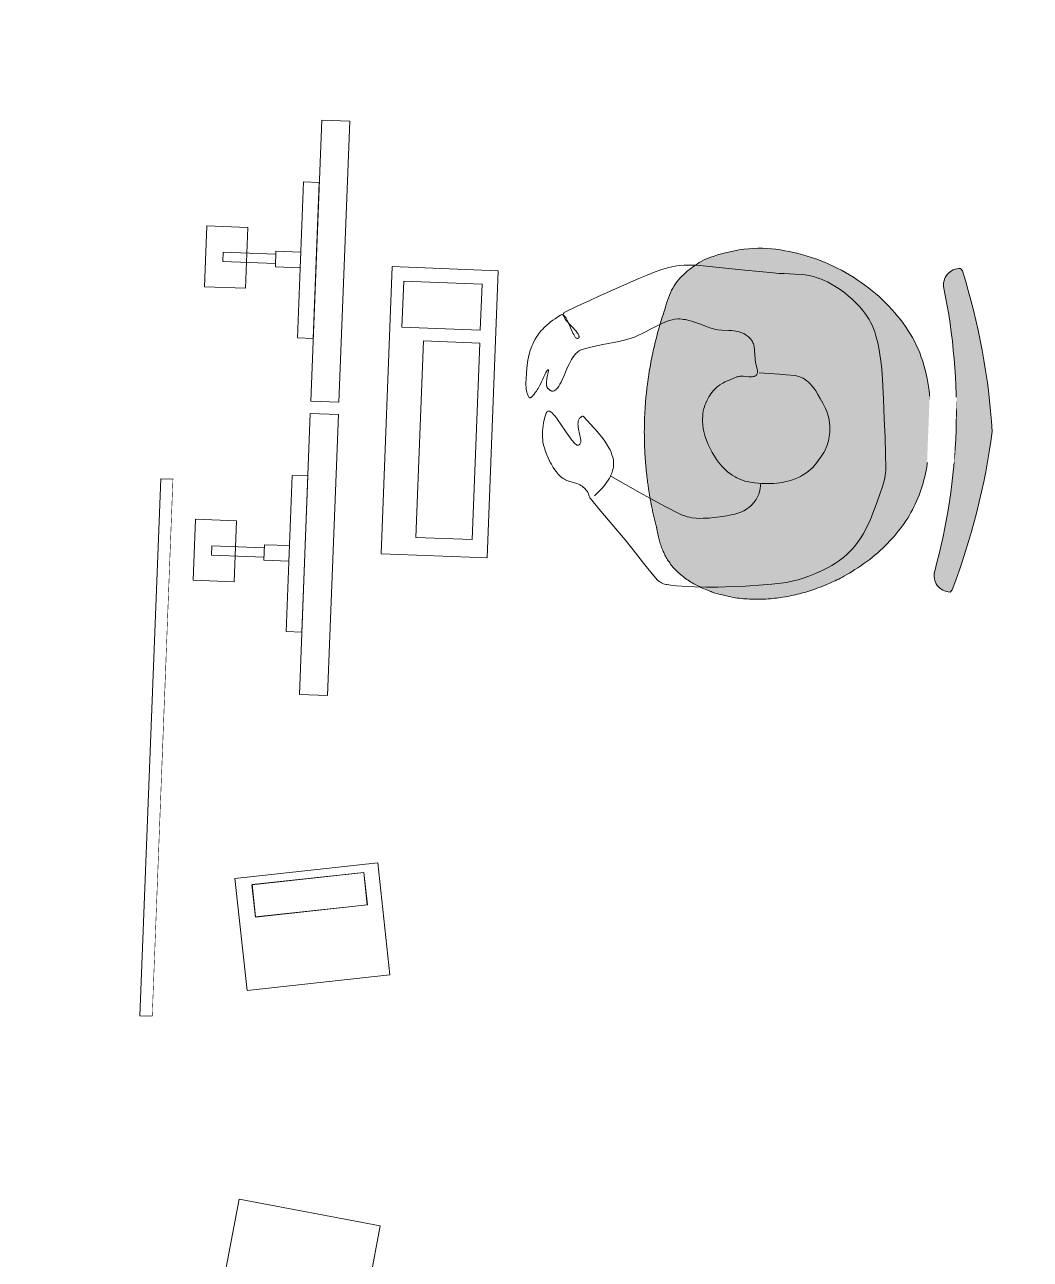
# Model space of a CAD drawing. Header units: millimetres. Extents: x 32078 to 83548, y -4690 to 56252.
# Drawn here: x 56723 to 58333, y 12080 to 14056 of the extents above; entities that cross this region are included whole.
import ezdxf

# ---------------------------------------------------------------- set-up
doc = ezdxf.new("R2010")
doc.units = ezdxf.units.MM
doc.header["$MEASUREMENT"] = 0
for name, color, linetype, lineweight in [('FURN-FILE', 211, 'Continuous', 0), ('FURN-STOR', 213, 'Continuous', 0), ('FURN-WKST', 42, 'Continuous', 13), ('FURN-WKST-SCRN', 92, 'Continuous', 13)]:
    doc.layers.add(name, color=color, linetype=linetype, lineweight=lineweight)

# ---------------------------------------------------------------- blocks, each defined once
blk = doc.blocks.new('*U342')
at = {"color": 0, "linetype": 'ByBlock', "lineweight": -2}
blk.add_wipeout([(-903.2, -65.2), (-887.7, 334.5), (910.9, 265), (895.5, -134.7)], dxfattribs=at)
at = {"color": 0, "linetype": 'ByBlock', "lineweight": -2, "flags": 128}
for points in [[(30.8, 279), (31.6, 299), (890.9, 265.8), (890.2, 245.8), (30.8, 279)], [(-883.2, -65.9), (-882.4, -46), (-23.1, -79.2), (-23.8, -99.2), (-883.2, -65.9)]]:
    blk.add_lwpolyline(points, close=True, dxfattribs=at)
blk = doc.blocks.new('Spine 1800x400_12')
at = {"color": 0, "linetype": 'ByBlock', "lineweight": -2, "extrusion": (0, 0, -1), "rotation": 2.212849044904995}
blk.add_blockref('*U342', (-900, 100), dxfattribs=at)
blk = doc.blocks.new('*U344')
at = {"color": 0, "linetype": 'ByBlock', "lineweight": -2}
blk.add_wipeout([(-903.2, -65.2), (-887.7, 334.5), (910.9, 265), (895.5, -134.7)], dxfattribs=at)
at = {"color": 0, "linetype": 'ByBlock', "lineweight": -2, "flags": 128}
for points in [[(30.8, 279), (31.6, 299), (890.9, 265.8), (890.2, 245.8), (30.8, 279)], [(-883.2, -65.9), (-882.4, -46), (-23.1, -79.2), (-23.8, -99.2), (-883.2, -65.9)]]:
    blk.add_lwpolyline(points, close=True, dxfattribs=at)
blk = doc.blocks.new('Spine 1800x400_13')
at = {"color": 0, "linetype": 'ByBlock', "lineweight": -2, "extrusion": (0, 0, -1), "rotation": 2.212849044904995}
blk.add_blockref('*U344', (-900, 100), dxfattribs=at)
blk = doc.blocks.new('ws 2400_7')
at = {"color": 0, "linetype": 'ByBlock', "lineweight": -2}
blk.add_wipeout([(0, 750), (2400, 750), (2400, 0), (0, 0)], dxfattribs=at)
blk = doc.blocks.new('ws 1500_12')
at = {"color": 0, "linetype": 'ByBlock', "lineweight": -2}
blk.add_wipeout([(1500, 750), (0, 750), (0, 0), (1500, 0)], dxfattribs=at)
blk = doc.blocks.new('*U904')
at = {"color": 0, "linetype": 'ByBlock', "lineweight": -2, "flags": 128}
for points in [[(3.6, 105.9), (229.6, 63.2), (196.2, -113.7), (-29.8, -70.9), (3.6, 105.9)], [(-1.8, -63.1), (175.1, -96.6), (184.8, -45.4), (7.9, -11.9), (-1.8, -63.1)], [(-1.6, -63.6), (175.4, -96.7), (185, -45.5), (8, -12.4), (-1.6, -63.6)]]:
    blk.add_lwpolyline(points, close=True, dxfattribs=at)
blk = doc.blocks.new('*U905')
at = {"linetype": 'ByBlock', "lineweight": -2}
blk.add_hatch(color=7, dxfattribs=at).paths.add_polyline_path([(-240, 333.8, -0.058838), (17.8, 378.3, -0.058838), (270.6, 310.9), (274, 307.6, -0.485231), (240.2, 283.4, 0.059133), (15.2, 320.4, 0.059133), (-212.3, 303.7, -0.485231), (-243.7, 330.9)])
h = blk.add_hatch(color=7, dxfattribs=at)
edge = h.paths.add_edge_path()
edge.add_spline(control_points=[(-177.4, -145.2), (-207.7, -138.4), (-239.5, -120.2), (-285.5, -39.3), (-282.8, 112.4), (-154.2, 268.8), (-37, 282.3), (13.3, 278.2)], knot_values=[0, 0, 0, 0, 0.127805, 0.173291, 0.430539, 0.788352, 1, 1, 1, 1], degree=3, periodic=0)
edge.add_spline(control_points=[(13.3, 278.2), (63.7, 277.8), (179.2, 253.8), (293.3, 86.5), (282.4, -64.8), (229.3, -141.2), (196, -156.5), (165.2, -160.6)], knot_values=[0, 0, 0, 0, 0.211648, 0.569461, 0.826709, 0.872195, 1, 1, 1, 1], degree=3, periodic=0)
edge.add_line((165.2, -160.6), (165.2, -160.8))
edge.add_arc((20, 427.7), 606.2, 267.4274, 283.8643, ccw=False)
edge.add_arc((20, 427.7), 606.2, 250.9906, 267.4275, ccw=False)
edge.add_line((-177.4, -145.4), (-177.4, -145.2))
at = {"color": 0, "linetype": 'ByBlock', "lineweight": -2, "flags": 128}
blk.add_lwpolyline([(-240, 333.8, -0.058838), (17.8, 378.3), (17.8, 378.3, -0.058838), (270.6, 310.9), (274, 307.6, -0.485231), (240.2, 283.4), (240.2, 283.4, 0.059133), (15.2, 320.4, 0.059133), (-212.3, 303.7), (-212.3, 303.7, -0.485231), (-243.7, 330.9), (-240, 333.8)], format="xyb", close=True, dxfattribs=at)
at = {"color": 0, "linetype": 'ByBlock', "lineweight": -2}
blk.add_rational_spline([(-177.4, -145.2), (-207.7, -138.4), (-239.5, -120.2), (-285.5, -39.3), (-282.8, 112.4), (-154.2, 268.8), (-37, 282.3), (13.3, 278.2), (63.7, 277.8), (179.2, 253.8), (293.3, 86.5), (282.4, -64.8), (229.3, -141.2), (196, -156.5), (165.2, -160.6), (165.2, -160.6), (165.2, -160.7), (165.2, -160.8), (108.8, -174.7), (50.9, -180.5), (-7.2, -177.9), (-65.3, -175.2), (-122.4, -164.4), (-177.4, -145.4), (-177.4, -145.3), (-177.4, -145.3), (-177.4, -145.2)], [1, 1, 1, 1, 1, 1, 1, 1, 1, 1, 1, 1, 1, 1, 1, 1, 1, 1, 0.993153505411, 0.993153505411, 1, 0.993153505411, 0.993153505411, 1, 1, 1, 1], degree=3, knots=[0, 0, 0, 0, 0.021301, 0.028882, 0.071757, 0.131392, 0.166667, 0.166667, 0.166667, 0.201941, 0.261577, 0.304452, 0.312032, 0.333333, 0.333333, 0.333333, 0.5, 0.5, 0.5, 0.666667, 0.666667, 0.666667, 0.833333, 0.833333, 0.833333, 1, 1, 1, 1], dxfattribs=at)
blk.add_wipeout([(-37.7, 321.4), (67.7, 317.3), (66, 274.1), (-39.4, 278.1)], dxfattribs=at)
blk = doc.blocks.new('*U906')
at = {"color": 0, "linetype": 'ByBlock', "lineweight": -2, "flags": 128}
for points in [[(-67.6, 119.9), (-64.6, 116.9), (-61.8, 114), (-59.3, 111.2), (-54.8, 105.7), (-51.2, 100.7), (-48.5, 96.3), (-46.3, 92.4), (-44.7, 88.9), (-43.5, 85.9), (-42.6, 83.2), (-41.9, 80.9), (-41.1, 76.9), (-40.8, 73.9), (-40.7, 71.7), (-40.9, 68.4), (-41.4, 65.2), (-42.7, 60.3), (-44.4, 55.7), (-46.2, 51.4), (-48.3, 47.4), (-50.3, 43.6), (-54.8, 36.6), (-59.1, 30.6), (-63.2, 25.5), (-66.9, 21.1), (-73.8, 13.7), (-79.1, 8.5), (-83.2, 4.7), (-89.3, -0.6), (-95.3, -5.4), (-95.4, -5.5), (-95.6, -5.6), (-95.8, -5.6), (-95.9, -5.7), (-96.1, -5.7), (-96.2, -5.7), (-96.5, -5.7), (-96.8, -5.6), (-97.1, -5.5), (-97.4, -5.4), (-97.7, -5.2), (-97.9, -5.1), (-98.4, -4.8), (-98.8, -4.5), (-99.1, -4.2), (-99.7, -3.7), (-100.1, -3.3), (-100.4, -3), (-100.8, -2.5), (-101, -2.3), (-101.2, -2.1), (-101.9, -1.2), (-102.5, -0.2), (-103, 0.9), (-103.3, 1.9), (-103.5, 3), (-103.7, 4.1), (-103.7, 6.2), (-103.5, 8.4), (-103.2, 10.5), (-102.7, 12.5), (-101.6, 16.3), (-99.4, 23.1), (-98.6, 25.6), (-97.9, 27.7), (-97.4, 29.5), (-97.1, 31), (-96.8, 32.2), (-96.6, 34.3), (-96.5, 35.8), (-96.6, 36.8), (-97, 38.2), (-97.5, 39.4), (-98.5, 40.6), (-99.6, 41.1), (-100.9, 41.3), (-102.2, 41), (-103.6, 40.4), (-105, 39.5), (-106.5, 38.5), (-107.9, 37.2), (-109.5, 35.8), (-112.5, 32.6), (-115.5, 29.1), (-118.5, 25.6), (-124.1, 18.5), (-129.1, 12.1), (-133.5, 6.6), (-137.1, 2.2), (-140.2, -1.3), (-142.7, -4), (-144.9, -5.9), (-146.6, -7.3), (-148, -8.3), (-149.2, -8.9), (-150.2, -9.3), (-151, -9.4), (-152.2, -9.4), (-153.1, -9), (-153.7, -8.5), (-154.4, -7.5), (-155, -6.1), (-156, -3), (-156.8, 0), (-157.4, 2.9), (-157.9, 5.7), (-158.6, 11.2), (-159, 16.1), (-159.1, 20.5), (-159.1, 24.4), (-158.9, 27.7), (-158.2, 33.6), (-157.5, 37.8), (-156.8, 40.9), (-155.4, 45.3), (-153.8, 49.5), (-151.2, 55.3), (-148.7, 60.4), (-146.4, 64.8), (-144.2, 68.7), (-142.2, 72), (-140.4, 74.9), (-136.9, 79.8), (-134.1, 83.3), (-131.8, 85.9), (-128.2, 89.6), (-124.3, 93.1), (-122.2, 94.7), (-120.1, 95.9), (-118, 96.9), (-116.1, 97.7), (-114.2, 98.4), (-110.6, 99.4), (-97.8, 102.3), (-94.7, 103.2), (-92.5, 104), (-90.9, 104.8), (-88.5, 106), (-86.3, 107.6), (-85.3, 108.4), (-84.4, 109.2), (-83.6, 109.9), (-82.3, 111.1), (-81.4, 112.1), (-80.7, 112.9), (-79.7, 114), (-78.8, 115.3), (-78.4, 115.8), (-78.1, 116.4), (-77.9, 116.9), (-77.4, 117.9), (-76, 121.4), (-75.6, 122.3), (-75.3, 122.9), (-75, 123.4), (-74.6, 124), (-74, 124.6), (-59.1, 140.2), (-36.2, 163.2), (-13.5, 186.2), (0.4, 201.1), (20.9, 223.6), (31.5, 234.8), (37, 240.3), (42.6, 245.8), (43.7, 246.8), (44.8, 247.6), (45.9, 248.3), (47, 249), (48, 249.5), (49.9, 250.3), (51.7, 251), (53.3, 251.4), (54.7, 251.8), (57.2, 252.3), (59.1, 252.5), (61.9, 252.8), (64.7, 252.9), (74.2, 253.1), (90.7, 253), (103.1, 252.6), (121.7, 251.6), (140.3, 250), (165.3, 247.4), (184, 245.1), (198.1, 243.2), (219.1, 239.9), (240.1, 236.2), (248.6, 234.3), (255.9, 232.3), (262.1, 230.3), (267.6, 228.4), (277, 224.6), (283.9, 221.5), (294.3, 216.4), (304.7, 210.7), (312.6, 206), (319.3, 201.6), (324.9, 197.5), (329.6, 193.8), (333.6, 190.4), (337, 187.3), (342.7, 181.6), (346.7, 177), (349.6, 173.5), (353.7, 167.9), (357.5, 162), (362.2, 153.8), (365.9, 146.6), (368.8, 140.3), (371.1, 134.7), (374.8, 124.9), (377.3, 117.4), (380.6, 106), (383.7, 94.3), (387.5, 80.1), (390.3, 69.5), (392, 61.5), (392.9, 55.5), (393.4, 51), (393.6, 47.6), (393.7, 42.5), (393.4, 37.4), (391.6, 18.4), (388.4, -10.1), (385, -38.5), (381.1, -69.9), (377.2, -101.3), (376, -110), (374.8, -117.6), (372.4, -130.9), (370.2, -140.8), (368.4, -148.1), (365.2, -159.2), (361.5, -170.2), (359.1, -176.4), (356.5, -181.9), (353.8, -186.9), (351.1, -191.5), (348.3, -195.6), (342.7, -203.1), (337.3, -209.2), (332.3, -214.4), (327.6, -218.7), (319, -225.9), (312.1, -230.9), (306.7, -234.5), (298.4, -239.6), (289.8, -244.3), (283.2, -247.6), (277.4, -250.1), (272.3, -252.1), (267.8, -253.6), (263.9, -254.8), (260.4, -255.7), (254.4, -257), (249.8, -257.7), (246.4, -258.2), (241.1, -258.6), (235.9, -258.8), (224.5, -258.6), (207.5, -258.1), (198.9, -257.9), (190.4, -257.9), (143.9, -259), (97.3, -260.2), (82.8, -260.5), (71.9, -260.5), (63.7, -260.4), (57.6, -260.1), (53, -259.7), (46.1, -259), (39.2, -258), (35, -257.1), (27.2, -255.1), (20.5, -253), (14.8, -250.9), (9.9, -248.9), (1.3, -245), (-11.3, -238.7), (-23.8, -232.2), (-55.4, -215.5), (-86.8, -198.5), (-99.7, -191.5), (-118.8, -180.6), (-137.8, -169.7), (-138.8, -168.9), (-139.5, -168), (-140, -167.2), (-140.1, -166.3), (-140, -165.3), (-139.8, -164.3), (-139.3, -163.4), (-138.8, -162.4), (-138.1, -161.4), (-137.4, -160.4), (-135.7, -158.5), (-133.8, -156.5), (-131.9, -154.7), (-127.9, -151.2), (-120.8, -145), (-118.4, -142.7), (-116.4, -140.8), (-114.9, -139.1), (-113.8, -137.7), (-113, -136.6), (-112.4, -135.6), (-112, -134.8), (-111.8, -134.1), (-111.6, -132.9), (-111.6, -132.1), (-111.8, -131.5), (-112.3, -130.6), (-113, -129.9), (-113.9, -129.3), (-114.9, -129), (-115.8, -129), (-116.6, -129.2), (-117.5, -129.7), (-118.3, -130.3), (-119.1, -131), (-119.8, -131.9), (-120.6, -132.8), (-122, -135), (-123.4, -137.3), (-133.7, -157.4), (-135, -159.5), (-136.1, -161.2), (-137.1, -162.4), (-138, -163.4), (-138.8, -164.1), (-139.4, -164.6), (-140.6, -165.2), (-141.5, -165.3), (-142.2, -165.3), (-143.2, -165.1), (-144.2, -164.5), (-148.6, -161.1), (-152.5, -157.8), (-155.9, -154.8), (-158.9, -152), (-161.5, -149.4), (-166.1, -144.6), (-169.5, -140.7), (-172.1, -137.6), (-175.8, -132.7), (-179.6, -127.4), (-182.3, -123), (-184.5, -118.9), (-186.3, -115), (-187.7, -111.4), (-188.8, -108), (-189.7, -104.8), (-191, -98.8), (-191.7, -93.6), (-192.1, -89), (-192.4, -81), (-192.3, -75), (-191.5, -57), (-191.3, -53.5), (-191, -50.4), (-190.7, -47.7), (-190.3, -45.4), (-189.9, -43.3), (-189.5, -41.5), (-188.6, -38.5), (-187.8, -36.2), (-187.2, -34.5), (-186.1, -32.1), (-184.8, -29.7), (-184.5, -29.4), (-184.3, -29.1), (-184, -28.9), (-183.7, -28.8), (-183.4, -28.7), (-183.2, -28.7), (-182.9, -28.7), (-182.6, -28.8), (-182.3, -28.9), (-182, -29.1), (-181.5, -29.4), (-181, -29.8), (-180.5, -30.3), (-180, -30.8), (-179.5, -31.3), (-178.7, -32.4), (-177.9, -33.4), (-176.7, -35.3), (-175.8, -36.6), (-175.1, -37.6), (-174.7, -38.3), (-174.4, -38.9), (-173.9, -39.6), (-173.5, -40.2), (-172.2, -42.2), (-171, -44.3), (-170, -46.4), (-169, -48.5), (-167.3, -52.6), (-164.6, -60), (-163.6, -62.6), (-162.8, -64.9), (-162.1, -66.7), (-161.5, -68.3), (-161, -69.5), (-160.1, -71.5), (-159.5, -72.8), (-159.1, -73.7), (-158.4, -74.8), (-157.7, -75.5), (-157.5, -75.7), (-157.3, -75.7), (-157.1, -75.6), (-157, -75.4), (-157, -75.1), (-156.9, -74.7), (-156.9, -74.3), (-156.9, -73.7), (-156.9, -73.2), (-157, -72), (-157.1, -70.6), (-157.2, -69.2), (-157.3, -67.9), (-157.5, -65.1), (-157.7, -62.5), (-158, -57.9), (-158, -56.2), (-157.9, -54.7), (-157.9, -53.5), (-157.7, -51.5), (-157.5, -50.1), (-157.2, -49.1), (-156.8, -47.8), (-156.5, -47.3), (-156.2, -46.8), (-155.9, -46.3), (-155.6, -45.9), (-155.2, -45.6), (-154.9, -45.2), (-154.5, -44.9), (-153.7, -44.3), (-153, -43.8), (-152.4, -43.4), (-151.8, -43), (-151.3, -42.8), (-150.9, -42.6), (-150.6, -42.4), (-150.3, -42.3), (-149.7, -42.2), (-149.4, -42.1), (-149.1, -42), (-148.8, -42), (-148.4, -42.1), (-146.8, -42.5), (-145.4, -43.2), (-144, -44.2), (-142.8, -45.4), (-141.7, -46.7), (-139.6, -49.7), (-137.8, -53.1), (-136.2, -56.7), (-134.7, -60.3), (-132.1, -67.6), (-127.3, -81.4), (-125.4, -86.5), (-123.6, -90.8), (-121.8, -94.5), (-120.2, -97.6), (-118.8, -100.1), (-115.9, -104.1), (-113.6, -106.8), (-111.8, -108.5), (-108.7, -110.7), (-107.1, -111.6), (-105.4, -112.4), (-96.2, -115.6), (-87.9, -118.3), (-73.1, -122.6), (-50.5, -128.9), (-39.5, -132.4), (-28.8, -136.2), (-23.9, -138.4), (-19.3, -140.6), (-10.9, -145.5), (3.9, -154.9), (14.9, -161.7), (19.1, -164.1), (26.5, -167.7), (32.1, -169.9), (36.3, -171.2), (39.6, -172), (44.4, -172.8), (49.4, -173), (52.6, -172.9), (55.6, -172.6), (61.2, -171.7), (66.2, -170.7), (70.5, -169.6), (78.2, -167.5), (89.7, -164.2), (95.4, -162.7), (101.1, -161.4), (104.8, -160.8), (108.2, -160.5), (114.7, -160.3), (126.3, -160.6), (130.6, -160.7), (134.4, -160.6), (137.6, -160.3), (140.5, -160), (142.9, -159.6), (147.2, -158.5), (150.4, -157.4), (152.7, -156.4), (156.2, -154.4), (157.9, -153.3), (159.6, -152), (160.7, -151), (161.7, -150.1), (163.5, -148.1), (164.9, -146.1), (166, -144.2), (166.9, -142.4), (167.6, -140.6), (168.2, -138.9), (172.8, -111.8), (173.1, -110.8), (173.8, -108.9), (175.1, -105.5), (175.6, -104.2), (175.9, -103.1), (176.2, -102.1), (176.4, -101.2), (176.7, -99.8), (176.9, -98.7), (176.9, -97.8), (176.9, -97.2), (176.8, -96.3), (176.7, -95.4), (176.4, -94.5), (176, -93.8), (175.6, -93.1), (175.1, -92.5), (174.6, -92), (174, -91.6), (173.4, -91.2), (172, -90.6), (170.6, -90.2), (169.2, -89.9), (167.8, -89.7), (166.4, -89.6), (163.7, -89.5), (158.6, -89.5), (154.8, -89.4), (152, -89.2), (150, -89), (148.6, -88.7), (147.6, -88.5), (146.1, -88), (144.7, -87.4), (135.4, -82.7), (131.9, -81), (128.9, -79.3), (126.3, -77.8), (124, -76.4), (122, -75.1), (118.7, -72.6), (116.2, -70.6), (114.4, -68.9), (111.7, -66.1), (110.4, -64.6), (109.2, -63), (107, -60.1), (105.2, -57.4), (103.6, -54.8), (102.3, -52.4), (101.1, -50.1), (99.2, -45.8), (97.9, -42), (96.9, -38.7), (96.2, -35.8), (95.7, -33.3), (95.1, -28.9), (94.9, -25.6), (94.8, -20.6), (95.1, -15.7), (95.4, -12.5), (96.4, -6.4), (97.5, -1.1), (98.8, 3.6), (100.1, 7.6), (101.4, 11.2), (104, 17.4), (106.2, 22), (108.1, 25.5), (111.1, 30.7), (114.5, 35.9), (116.6, 38.9), (120.6, 44.3), (124.1, 48.8), (127.3, 52.4), (130.2, 55.4), (132.8, 57.9), (135.1, 60), (139.4, 63.4), (142.8, 65.8), (145.5, 67.6), (149.8, 70), (154.3, 72.3), (157, 73.6), (159.5, 74.6), (161.9, 75.4), (166.3, 76.7), (170.3, 77.6), (173.7, 78.2), (176.7, 78.6), (181.9, 79.1), (185.9, 79.3), (191.8, 79.3), (197.6, 79.2), (204.9, 78.8), (211.2, 78.3), (216.8, 77.7), (221.6, 77), (225.8, 76.2), (229.5, 75.4), (236, 73.6), (240.8, 72), (244.5, 70.6), (249.9, 68.1), (255.3, 65.2), (258.7, 63.2), (261.6, 61.2), (264.3, 59.3), (266.7, 57.4), (270.8, 53.6), (274.2, 50.2), (277, 47.1), (279.3, 44.2), (283, 39.1), (285.6, 35.1), (289.2, 28.8), (292.5, 22.4), (294.3, 18.3), (295.8, 14.4), (296.9, 10.6), (297.8, 7), (298.5, 3.6), (299.4, -3), (299.8, -8.8), (299.7, -13.9), (299.4, -18.3), (298.9, -22.2), (298.3, -25.6), (296.9, -31.4), (295.5, -35.7), (294.3, -38.9), (292.2, -43.6), (289.8, -48.1), (284.8, -56.4), (280.2, -63.8), (275.9, -70), (272, -75.3), (268.3, -79.6), (265, -83.1), (262, -86), (259.3, -88.2), (256.8, -90), (254.6, -91.5), (250.6, -93.6), (247.4, -94.9), (245, -95.6), (241.2, -96.4), (237.3, -96.8), (222.9, -97.1), (212.1, -97.1), (195.8, -96.9), (179.6, -96.6)], [(-44.3, 86.5), (-19.9, 97.9), (4.6, 109.4), (20.8, 116.8), (45.3, 127.7), (69.9, 138.1), (74.3, 139.7), (78.5, 140.9), (82.5, 141.7), (86.4, 142.3), (90, 142.7), (96.9, 142.9), (102.9, 142.7), (108.3, 142.3), (117.7, 141.1), (124.8, 139.8), (135.2, 137.6), (145.5, 135.1), (150.5, 133.9), (154.8, 132.7), (158.5, 131.5), (161.7, 130.3), (164.5, 129.2), (166.8, 128.1), (168.9, 127.1), (172.3, 125), (174.9, 123.3), (176.8, 121.8), (179.6, 119.4), (182.3, 116.8), (183.8, 115.1), (185.1, 113.5), (186.3, 112), (187.3, 110.6), (189.1, 107.9), (190.4, 105.6), (191.5, 103.4), (192.3, 101.6), (192.9, 99.9), (193.9, 96.9), (194.4, 94.7), (194.8, 93), (195.2, 90.4), (195.4, 87.7), (195.7, 83.5), (196, 79.2)]]:
    blk.add_lwpolyline(points, dxfattribs=at)
blk = doc.blocks.new('*U907')
at = {"color": 0, "linetype": 'ByBlock', "lineweight": -2, "extrusion": (0, 0, -1), "flags": 128}
for points in [[(93.8, -226.5), (76.1, 233.1), (-93.8, 226.5), (-76.1, -233.1), (93.8, -226.5)], [(-65, 131.6), (-67.8, 204.9), (57.6, 209.7), (60.4, 136.4), (-65, 131.6)], [(37.9, -200.2), (25.8, 114.3), (-64.2, 110.8), (-52, -203.7), (37.9, -200.2)]]:
    blk.add_lwpolyline(points, close=True, dxfattribs=at)
blk = doc.blocks.new('*U908')
at = {"color": 0, "linetype": 'ByBlock', "lineweight": -2}
for p, q in [((-77.4, 249), (-77.9, 234)), ((7, 245.7), (-77.4, 249)), ((6.5, 230.7), (-77.9, 234)), ((-95.5, -220.7), (-96.1, -235.7)), ((-11.7, -238.9), (-96.1, -235.7)), ((-11.1, -224), (-95.5, -220.7))]:
    blk.add_line(p, q, dxfattribs=at)
at = {"color": 0, "linetype": 'ByBlock', "lineweight": -2, "extrusion": (0, 0, -1), "flags": 128}
for points in [[(-80.4, 460.5), (-63, 10.9), (-108, 9.1), (-125.4, 458.8), (-80.4, 460.5)], [(-76.5, 360.6), (-66.9, 110.8), (-41.9, 111.8), (-51.5, 361.6), (-76.5, 360.6)], [(103.4, 291.2), (37.7, 288.7), (41.5, 191.3), (107.2, 193.8), (103.4, 291.2)], [(-47.2, 249.2), (-46.2, 224.2), (-6.3, 225.7), (-7.2, 250.7), (-47.2, 249.2)], [(-62.2, -9.1), (-44.9, -458.8), (-89.8, -460.5), (-107.2, -10.9), (-62.2, -9.1)], [(-58.4, -109), (-48.7, -358.9), (-23.7, -357.9), (-33.4, -108.1), (-58.4, -109)], [(121.6, -178.4), (55.9, -181), (59.6, -278.3), (125.4, -275.8), (121.6, -178.4)], [(-29, -220.5), (-28.1, -245.5), (11.9, -243.9), (10.9, -219), (-29, -220.5)]]:
    blk.add_lwpolyline(points, close=True, dxfattribs=at)
blk = doc.blocks.new('wrk_62')
at = {"layer": 'FURN-FILE', "color": 0, "linetype": 'Continuous', "lineweight": 0, "extrusion": (0, 0, -1)}
for name, p, rotation in [('*U905', (-596.2, 928), 2.212929250014387), ('*U904', (-1426.9, 150.2), 92.21292925001441)]:
    blk.add_blockref(name, p, dxfattribs=dict(at, rotation=rotation))
at = {"layer": 'FURN-FILE', "color": 0, "linetype": 'Continuous', "lineweight": 0, "rotation": 92.21320400544748}
for name, p in [('*U907', (596.5, 421.9)), ('*U908', (599.8, 152.6))]:
    blk.add_blockref(name, p, dxfattribs=at)
at = {"color": 0, "linetype": 'Continuous', "lineweight": 0}
blk.add_wipeout([(1700, 1350), (1250, 1350), (1250, 750), (1700, 750)], dxfattribs=at).dxf.layer = 'FURN-FILE'
at = {"layer": 'FURN-FILE', "color": 0, "linetype": 'Continuous', "lineweight": 0, "extrusion": (0, 0, -1), "rotation": 92.21292925001441}
blk.add_blockref('*U906', (-603.5, 747.1), dxfattribs=at)
at = {"color": 0}
blk.add_wipeout([(1250, 1350), (1700, 1350), (1700, 750), (1250, 750)], dxfattribs=at).dxf.layer = 'FURN-STOR'
blk = doc.blocks.new('*U910')
at = {"color": 0, "linetype": 'ByBlock', "lineweight": -2, "extrusion": (0, 0, -1), "flags": 128}
for points in [[(-3.6, 105.9), (-229.6, 63.2), (-196.2, -113.7), (29.8, -70.9), (-3.6, 105.9)], [(1.8, -63.1), (-175.1, -96.6), (-184.8, -45.4), (-7.9, -11.9), (1.8, -63.1)], [(1.6, -63.6), (-175.4, -96.7), (-185, -45.5), (-8, -12.4), (1.6, -63.6)]]:
    blk.add_lwpolyline(points, close=True, dxfattribs=at)
blk = doc.blocks.new('*U911')
at = {"linetype": 'ByBlock', "lineweight": -2, "extrusion": (0, 0, -1)}
blk.add_hatch(color=7, dxfattribs=at).paths.add_polyline_path([(240, 333.8, 0.058838), (-17.8, 378.3, 0.058838), (-270.6, 310.9), (-274, 307.6, 0.485231), (-240.2, 283.4, -0.059133), (-15.2, 320.4, -0.059133), (212.3, 303.7, 0.485231), (243.7, 330.9)])
h = blk.add_hatch(color=7, dxfattribs=at)
edge = h.paths.add_edge_path()
edge.add_spline(control_points=[(177.4, -145.2), (207.7, -138.4), (239.5, -120.2), (285.5, -39.3), (282.8, 112.4), (154.2, 268.8), (37, 282.3), (-13.3, 278.2)], knot_values=[0, 0, 0, 0, 0.127805, 0.173291, 0.430539, 0.788352, 1, 1, 1, 1], degree=3, periodic=0)
edge.add_spline(control_points=[(-13.3, 278.2), (-63.7, 277.8), (-179.2, 253.8), (-293.3, 86.5), (-282.4, -64.8), (-229.3, -141.2), (-196, -156.5), (-165.2, -160.6)], knot_values=[0, 0, 0, 0, 0.211648, 0.569461, 0.826709, 0.872195, 1, 1, 1, 1], degree=3, periodic=0)
edge.add_line((-165.2, -160.6), (-165.2, -160.8))
edge.add_arc((-20, 427.7), 606.2, 256.1357, 272.5726)
edge.add_arc((-20, 427.7), 606.2, 272.5725, 289.0094)
edge.add_line((177.4, -145.4), (177.4, -145.2))
at = {"color": 0, "linetype": 'ByBlock', "lineweight": -2, "extrusion": (0, 0, -1), "flags": 128}
blk.add_lwpolyline([(240, 333.8, 0.058838), (-17.8, 378.3), (-17.8, 378.3, 0.058838), (-270.6, 310.9), (-274, 307.6, 0.485231), (-240.2, 283.4), (-240.2, 283.4, -0.059133), (-15.2, 320.4, -0.059133), (212.3, 303.7), (212.3, 303.7, 0.485231), (243.7, 330.9), (240, 333.8)], format="xyb", close=True, dxfattribs=at)
at = {"color": 0, "linetype": 'ByBlock', "lineweight": -2}
blk.add_rational_spline([(-177.4, -145.2), (-207.7, -138.4), (-239.5, -120.2), (-285.5, -39.3), (-282.8, 112.4), (-154.2, 268.8), (-37, 282.3), (13.3, 278.2), (63.7, 277.8), (179.2, 253.8), (293.3, 86.5), (282.4, -64.8), (229.3, -141.2), (196, -156.5), (165.2, -160.6), (165.2, -160.6), (165.2, -160.7), (165.2, -160.8), (108.8, -174.7), (50.9, -180.5), (-7.2, -177.9), (-65.3, -175.2), (-122.4, -164.4), (-177.4, -145.4), (-177.4, -145.3), (-177.4, -145.3), (-177.4, -145.2)], [1, 1, 1, 1, 1, 1, 1, 1, 1, 1, 1, 1, 1, 1, 1, 1, 1, 1, 0.993153505411, 0.993153505411, 1, 0.993153505411, 0.993153505411, 1, 1, 1, 1], degree=3, knots=[0, 0, 0, 0, 0.021301, 0.028882, 0.071757, 0.131392, 0.166667, 0.166667, 0.166667, 0.201941, 0.261577, 0.304452, 0.312032, 0.333333, 0.333333, 0.333333, 0.5, 0.5, 0.5, 0.666667, 0.666667, 0.666667, 0.833333, 0.833333, 0.833333, 1, 1, 1, 1], dxfattribs=at)
blk.add_wipeout([(-37.7, 321.4), (67.7, 317.3), (66, 274.1), (-39.4, 278.1)], dxfattribs=at)
blk = doc.blocks.new('*U912')
at = {"color": 0, "linetype": 'ByBlock', "lineweight": -2, "extrusion": (0, 0, -1), "flags": 128}
for points in [[(67.6, 119.9), (61.8, 113.1), (57.1, 107.1), (53.3, 101.8), (50.4, 97.1), (48.1, 93), (46.3, 89.5), (45, 86.4), (43.9, 83.6), (43.1, 81.3), (42.1, 77.2), (41.5, 74.1), (41.3, 71.9), (41.2, 68.5), (41.4, 65.2), (42.2, 60.5), (43.5, 56.1), (45.1, 52), (46.9, 48.2), (48.8, 44.6), (50.9, 41.3), (55.2, 35.2), (59.4, 29.9), (63.4, 25.3), (71, 17.4), (83, 5.8), (95.3, -5.4), (95.4, -5.5), (95.6, -5.6), (95.8, -5.7), (96, -5.8), (96.1, -5.8), (96.3, -5.8), (96.4, -5.8), (96.8, -5.8), (97.1, -5.7), (97.4, -5.6), (97.6, -5.5), (97.9, -5.3), (98.1, -5.2), (98.6, -4.8), (99, -4.5), (99.3, -4.2), (99.8, -3.7), (100.2, -3.3), (100.5, -3), (100.7, -2.7), (100.9, -2.4), (101.2, -2.1), (101.8, -1.2), (102.3, -0.2), (102.7, 0.9), (103, 1.9), (103.1, 3), (103.2, 5.2), (103.1, 7.4), (102.8, 9.5), (102.4, 11.5), (101.4, 15.5), (99.3, 22.5), (98.5, 25.1), (97.9, 27.3), (97.4, 29.1), (97, 30.7), (96.8, 32), (96.5, 34.2), (96.5, 35.7), (96.6, 36.7), (97, 38.2), (97.5, 39.4), (98.5, 40.5), (99.6, 41.1), (100.8, 41.2), (102.1, 40.9), (103.5, 40.2), (104.9, 39.3), (106.3, 38.2), (107.8, 36.9), (109.3, 35.5), (110.9, 33.9), (113.9, 30.5), (116.9, 26.9), (119.8, 23.3), (130.9, 9.1), (135, 4.1), (138.4, 0), (141.3, -3.1), (143.7, -5.5), (145.6, -7.2), (147.3, -8.3), (148.6, -9.1), (149.7, -9.6), (150.6, -9.8), (152, -9.8), (152.9, -9.4), (153.6, -8.9), (154.4, -7.7), (155, -6.1), (155.9, -2.9), (156.7, 0.2), (157.3, 3.3), (158.1, 9.1), (158.6, 14.3), (158.8, 18.9), (158.8, 22.9), (158.6, 26.5), (158.1, 32.6), (157.4, 37.1), (156.7, 40.3), (155.4, 45.1), (153.8, 49.5), (151.3, 55.3), (149, 60.4), (146.7, 64.8), (144.5, 68.6), (142.5, 72), (140.6, 74.8), (137.1, 79.7), (134.2, 83.3), (131.9, 85.9), (128.3, 89.6), (124.3, 93.1), (122.1, 94.7), (120, 96), (118, 97), (116, 97.8), (114.1, 98.5), (110.5, 99.5), (97.8, 102.3), (94.7, 103.2), (92.5, 104), (90.9, 104.8), (88.5, 106), (86.3, 107.6), (85.3, 108.4), (84.4, 109.2), (83.6, 109.9), (82.3, 111.1), (81.4, 112.1), (80.7, 112.9), (79.7, 114), (78.8, 115.3), (78.4, 115.8), (78.1, 116.4), (77.6, 117.4), (76.1, 121.2), (75.7, 122.1), (75.3, 122.8), (75.1, 123.3), (74.6, 124), (74.3, 124.3), (74, 124.6), (59.1, 140.2), (36.2, 163.2), (13.5, 186.2), (-0.4, 201.1), (-21, 223.6), (-31.6, 234.8), (-42.6, 245.8), (-43.7, 246.8), (-44.8, 247.6), (-45.9, 248.3), (-46.9, 248.9), (-47.9, 249.5), (-49.9, 250.3), (-51.7, 251), (-53.2, 251.4), (-54.7, 251.8), (-57.2, 252.3), (-59.1, 252.5), (-61.9, 252.8), (-64.7, 252.9), (-74.2, 253.1), (-90.8, 253), (-103.2, 252.7), (-121.7, 251.6), (-140.3, 250), (-165.3, 247.4), (-184, 245.1), (-212.1, 241.1), (-226.1, 238.7), (-240.1, 236.2), (-248.6, 234.3), (-255.9, 232.3), (-262.1, 230.3), (-267.6, 228.4), (-277, 224.6), (-284, 221.5), (-294.3, 216.4), (-304.7, 210.7), (-312.6, 206), (-319.3, 201.6), (-324.9, 197.6), (-329.6, 193.9), (-333.6, 190.4), (-337, 187.3), (-342.6, 181.6), (-346.6, 177.1), (-349.5, 173.5), (-353.7, 167.9), (-357.5, 162), (-362.2, 153.8), (-365.9, 146.6), (-368.8, 140.3), (-371.1, 134.7), (-374.8, 124.9), (-377.3, 117.4), (-380.6, 106), (-383.7, 94.3), (-387.5, 80.1), (-390.3, 69.5), (-392, 61.5), (-392.9, 55.5), (-393.4, 51), (-393.6, 47.6), (-393.7, 42.5), (-393.4, 37.4), (-391.6, 18.4), (-388.4, -10.1), (-385, -38.5), (-381.1, -69.9), (-377.2, -101.3), (-376, -110), (-374.8, -117.7), (-372.3, -130.9), (-370.1, -140.8), (-368.3, -148.2), (-365.1, -159.2), (-361.5, -170.2), (-359.1, -176.3), (-356.6, -181.8), (-353.9, -186.8), (-351.2, -191.4), (-348.5, -195.5), (-342.9, -202.9), (-337.5, -209.1), (-332.4, -214.3), (-327.8, -218.6), (-319.1, -225.7), (-312.2, -230.8), (-306.8, -234.4), (-298.5, -239.5), (-289.8, -244.3), (-283.1, -247.6), (-277.3, -250.2), (-272.2, -252.1), (-267.8, -253.7), (-263.9, -254.8), (-260.4, -255.7), (-254.4, -257), (-249.8, -257.8), (-246.4, -258.2), (-241.2, -258.6), (-235.9, -258.8), (-224.5, -258.6), (-207.4, -258.1), (-198.9, -257.9), (-190.4, -257.9), (-143.9, -259), (-97.3, -260.2), (-82.7, -260.5), (-71.8, -260.5), (-63.6, -260.4), (-57.4, -260.1), (-52.8, -259.7), (-46, -259), (-39.2, -258), (-35, -257.1), (-27.3, -255.2), (-20.7, -253), (-15, -250.9), (-10, -248.9), (-1.4, -245), (11.3, -238.7), (23.8, -232.2), (55.4, -215.5), (86.8, -198.5), (99.7, -191.5), (118.8, -180.6), (137.8, -169.7), (138.8, -168.9), (139.6, -168), (140, -167.2), (140.2, -166.2), (140.2, -165.3), (140, -164.3), (139.6, -163.3), (139.1, -162.4), (138.5, -161.4), (137.8, -160.4), (136.3, -158.4), (134.5, -156.5), (132.7, -154.6), (128.9, -151.1), (122, -144.9), (119.6, -142.6), (117.7, -140.7), (116.1, -139), (114.9, -137.6), (114.1, -136.5), (113.4, -135.5), (112.9, -134.7), (112.4, -133.3), (112.2, -132.3), (112.2, -131.7), (112.4, -130.7), (113, -129.9), (113.7, -129.3), (114.4, -129), (115.2, -129), (115.9, -129.3), (116.6, -129.7), (117.3, -130.3), (118.1, -131.1), (118.8, -132), (119.5, -132.9), (120.9, -135), (122.3, -137.3), (123.6, -139.7), (126.1, -144.4), (130.6, -152.9), (132.4, -155.9), (133.9, -158.3), (135.2, -160.2), (136.4, -161.7), (137.4, -162.8), (138.3, -163.6), (139, -164.2), (139.7, -164.7), (140.8, -165.2), (141.7, -165.3), (142.3, -165.3), (143.2, -165), (144.2, -164.5), (148.6, -161.2), (152.6, -158), (156.2, -155.1), (159.4, -152.3), (162.1, -149.7), (164.5, -147.4), (168.7, -143), (171.6, -139.4), (173.7, -136.6), (176.8, -132.2), (178.2, -129.8), (179.6, -127.4), (181.8, -122.9), (183.7, -118.7), (185.2, -114.8), (186.4, -111.1), (188.3, -104.3), (189.6, -98.3), (190.4, -93.1), (190.9, -88.6), (191.4, -80.6), (191.7, -68.8), (191.5, -57), (191.4, -53.5), (191.2, -50.4), (191, -47.7), (190.6, -45.4), (190.2, -43.3), (189.8, -41.5), (189.4, -39.9), (188.6, -37.3), (187.8, -35.3), (187.2, -33.9), (186.1, -31.8), (184.8, -29.7), (184.5, -29.4), (184.2, -29.1), (183.9, -28.9), (183.6, -28.8), (183.3, -28.7), (183, -28.7), (182.7, -28.8), (182.5, -28.8), (182.2, -29), (181.6, -29.3), (181.1, -29.7), (180.6, -30.1), (180.1, -30.6), (179.6, -31.1), (178.8, -32.2), (178, -33.2), (176.8, -35.1), (175.8, -36.5), (175.2, -37.6), (174.7, -38.3), (174.4, -38.8), (173.9, -39.5), (173.5, -40.2), (172.2, -42.2), (171, -44.4), (169.9, -46.5), (169, -48.7), (167.3, -52.9), (165.9, -56.7), (164.8, -60), (163.8, -62.8), (163, -65.1), (162.3, -67), (161.7, -68.6), (161.2, -69.9), (160.7, -71), (160, -72.6), (159.4, -73.6), (159, -74.3), (158.4, -75), (157.7, -75.5), (157.5, -75.6), (157.3, -75.6), (157.1, -75.4), (157, -75.1), (157, -74.8), (156.9, -74.4), (156.9, -73.9), (156.9, -73.4), (157, -72.2), (157.2, -70.8), (157.3, -69.5), (157.5, -68.1), (157.7, -66.7), (158, -64), (158.3, -61.6), (158.4, -59.4), (158.5, -57.5), (158.5, -55.9), (158.5, -54.5), (158.4, -53.3), (158.1, -51.3), (157.8, -50), (157.5, -49.1), (157.3, -48.4), (156.8, -47.5), (156.2, -46.8), (155.9, -46.3), (155.5, -45.9), (155.1, -45.6), (154.7, -45.2), (153.9, -44.6), (153.2, -44.1), (152.5, -43.6), (152, -43.3), (151.5, -43), (151, -42.8), (150.7, -42.6), (150.4, -42.5), (149.8, -42.3), (149.4, -42.2), (149.2, -42.1), (148.8, -42.1), (148.4, -42.1), (146.8, -42.3), (145.3, -42.9), (143.9, -43.8), (142.7, -44.8), (141.5, -46.1), (140.4, -47.4), (138.5, -50.6), (136.7, -54), (135.2, -57.6), (133.8, -61.2), (131.3, -68.5), (126.6, -82.1), (124.7, -87.1), (123, -91.4), (121.3, -95), (119.8, -97.9), (118.3, -100.4), (115.6, -104.3), (113.3, -106.9), (111.5, -108.6), (108.6, -110.8), (105.4, -112.4), (96.3, -115.6), (88, -118.3), (73.1, -122.6), (50.6, -128.9), (39.5, -132.4), (28.8, -136.2), (23.9, -138.4), (19.3, -140.6), (10.8, -145.5), (-3.9, -154.9), (-15, -161.8), (-19.2, -164.1), (-22.9, -166.1), (-29.4, -169), (-34.3, -170.7), (-38, -171.7), (-43.6, -172.7), (-46.5, -172.9), (-49.4, -173), (-52.5, -172.8), (-55.5, -172.6), (-61.2, -171.7), (-66.1, -170.7), (-70.5, -169.6), (-78.2, -167.5), (-89.7, -164.1), (-95.4, -162.6), (-101.1, -161.4), (-104.8, -160.8), (-108.2, -160.5), (-114.7, -160.4), (-126.2, -160.7), (-130.5, -160.7), (-134.3, -160.7), (-137.5, -160.4), (-140.4, -160.1), (-142.8, -159.7), (-147.1, -158.6), (-150.3, -157.5), (-152.7, -156.4), (-156.1, -154.5), (-157.9, -153.3), (-159.6, -152), (-160.7, -151), (-161.8, -150), (-163.5, -148), (-165, -146.1), (-166.1, -144.1), (-167, -142.3), (-167.7, -140.5), (-168.2, -138.8), (-172.8, -111.8), (-173.1, -110.8), (-176, -103.1), (-176.3, -102.2), (-176.5, -101.3), (-176.7, -100.6), (-176.9, -99.3), (-177, -98.3), (-177, -97.6), (-176.9, -96.5), (-176.7, -95.4), (-176.3, -94.5), (-176, -93.7), (-175.5, -93), (-175, -92.4), (-174.4, -91.8), (-173.8, -91.4), (-173.2, -91), (-171.9, -90.4), (-170.5, -90), (-169, -89.7), (-167.6, -89.5), (-166.3, -89.4), (-163.5, -89.3), (-158.5, -89.3), (-154.7, -89.3), (-152, -89.2), (-150, -89), (-148.6, -88.7), (-147.6, -88.5), (-146.1, -88), (-144.7, -87.4), (-140, -85), (-131.8, -81), (-128.8, -79.5), (-126.2, -78), (-123.9, -76.6), (-122, -75.3), (-118.6, -72.8), (-116.1, -70.7), (-114.3, -69), (-111.7, -66.2), (-110.4, -64.6), (-109.2, -63), (-107, -60.1), (-105.2, -57.3), (-103.7, -54.7), (-102.4, -52.2), (-101.2, -49.9), (-99.4, -45.6), (-98.1, -41.9), (-97.1, -38.6), (-96.4, -35.7), (-95.9, -33.2), (-95.3, -28.8), (-95, -25.5), (-94.9, -20.6), (-95.1, -15.7), (-95.4, -12.5), (-96.3, -6.3), (-97.4, -1), (-98.7, 3.7), (-100, 7.8), (-101.3, 11.4), (-102.6, 14.5), (-105, 19.9), (-107.1, 23.9), (-110.6, 29.9), (-114.5, 35.9), (-118.7, 41.7), (-122.4, 46.6), (-125.7, 50.5), (-128.7, 53.8), (-131.4, 56.6), (-133.8, 58.9), (-138.3, 62.6), (-142, 65.3), (-144.8, 67.2), (-149.4, 69.9), (-154.3, 72.3), (-157.1, 73.6), (-159.6, 74.6), (-162, 75.4), (-166.5, 76.7), (-170.4, 77.6), (-173.8, 78.2), (-176.8, 78.6), (-182, 79.1), (-185.9, 79.2), (-191.8, 79.3), (-197.6, 79.2), (-204.9, 78.8), (-211.3, 78.3), (-216.9, 77.7), (-221.7, 77), (-226, 76.2), (-229.7, 75.3), (-236.2, 73.5), (-241, 71.9), (-244.6, 70.5), (-250, 68.1), (-255.3, 65.2), (-258.6, 63.3), (-261.5, 61.3), (-264.1, 59.4), (-266.4, 57.5), (-270.6, 53.9), (-274, 50.5), (-276.7, 47.4), (-279, 44.6), (-282.8, 39.4), (-285.4, 35.4), (-289.1, 29), (-292.5, 22.4), (-294.3, 18.2), (-295.8, 14.1), (-297, 10.3), (-297.9, 6.6), (-298.6, 3.1), (-299.1, -0.2), (-299.7, -6.4), (-299.7, -11.9), (-299.5, -16.7), (-299, -20.9), (-298.4, -24.5), (-297, -30.7), (-295.6, -35.2), (-294.4, -38.5), (-292.3, -43.4), (-289.8, -48.1), (-285, -56.2), (-280.4, -63.4), (-276.2, -69.6), (-272.2, -74.9), (-268.6, -79.2), (-265.2, -82.8), (-262.2, -85.7), (-259.4, -88), (-256.9, -89.8), (-254.7, -91.3), (-250.6, -93.5), (-247.5, -94.8), (-245, -95.6), (-241.3, -96.4), (-237.3, -96.8), (-222.9, -97.1), (-212.1, -97.1), (-195.8, -96.9), (-179.6, -96.6)], [(44.3, 86.5), (19.9, 97.9), (-4.6, 109.4), (-20.8, 116.8), (-45.2, 127.7), (-69.9, 138.1), (-74.3, 139.7), (-78.6, 140.8), (-82.6, 141.7), (-86.5, 142.3), (-90.1, 142.6), (-97, 142.9), (-103.1, 142.7), (-108.5, 142.2), (-117.9, 141), (-124.9, 139.7), (-135.4, 137.5), (-145.5, 135.1), (-150.5, 133.9), (-154.8, 132.7), (-158.4, 131.5), (-161.6, 130.4), (-164.4, 129.3), (-166.7, 128.2), (-168.8, 127.1), (-172.3, 125), (-174.9, 123.3), (-176.8, 121.8), (-179.6, 119.5), (-182.3, 116.8), (-183.8, 115.1), (-185.1, 113.5), (-186.3, 112), (-187.3, 110.6), (-189.1, 107.9), (-190.4, 105.5), (-191.5, 103.4), (-192.3, 101.5), (-192.9, 99.9), (-193.9, 96.9), (-194.4, 94.7), (-194.8, 93), (-195.2, 90.4), (-195.4, 87.7), (-195.7, 83.5), (-196, 79.2)]]:
    blk.add_lwpolyline(points, dxfattribs=at)
blk = doc.blocks.new('*U913')
at = {"color": 0, "linetype": 'ByBlock', "lineweight": -2, "flags": 128}
for points in [[(-93.8, -226.5), (-76.1, 233.1), (93.8, 226.5), (76.1, -233.1), (-93.8, -226.5)], [(65, 131.6), (67.8, 204.9), (-57.6, 209.7), (-60.4, 136.4), (65, 131.6)], [(-37.9, -200.2), (-25.8, 114.3), (64.2, 110.8), (52, -203.7), (-37.9, -200.2)]]:
    blk.add_lwpolyline(points, close=True, dxfattribs=at)
blk = doc.blocks.new('*U914')
at = {"color": 0, "linetype": 'ByBlock', "lineweight": -2}
for p, q in [((-77.4, 249), (-77.9, 234)), ((7, 245.7), (-77.4, 249)), ((6.5, 230.7), (-77.9, 234)), ((-95.5, -220.7), (-96.1, -235.7)), ((-11.7, -238.9), (-96.1, -235.7)), ((-11.1, -224), (-95.5, -220.7))]:
    blk.add_line(p, q, dxfattribs=at)
at = {"color": 0, "linetype": 'ByBlock', "lineweight": -2, "flags": 128}
for points in [[(80.4, 460.5), (63, 10.9), (108, 9.1), (125.4, 458.8), (80.4, 460.5)], [(76.5, 360.6), (66.9, 110.8), (41.9, 111.8), (51.5, 361.6), (76.5, 360.6)], [(-103.4, 291.2), (-37.7, 288.7), (-41.5, 191.3), (-107.2, 193.8), (-103.4, 291.2)], [(47.2, 249.2), (46.2, 224.2), (6.3, 225.7), (7.2, 250.7), (47.2, 249.2)], [(62.2, -9.1), (44.9, -458.8), (89.8, -460.5), (107.2, -10.9), (62.2, -9.1)], [(58.4, -109), (48.7, -358.9), (23.7, -357.9), (33.4, -108.1), (58.4, -109)], [(-121.6, -178.4), (-55.9, -181), (-59.6, -278.3), (-125.4, -275.8), (-121.6, -178.4)], [(29, -220.5), (28.1, -245.5), (-11.9, -243.9), (-10.9, -219), (29, -220.5)]]:
    blk.add_lwpolyline(points, close=True, dxfattribs=at)
blk = doc.blocks.new('wrk_63')
at = {"layer": 'FURN-FILE', "color": 0, "linetype": 'Continuous', "lineweight": 0, "extrusion": (0, 0, -1)}
for name, p, rotation in [('*U911', (-596.2, 928), 2.212929250014386), ('*U910', (-1426.9, 150.2), 92.21292925001437)]:
    blk.add_blockref(name, p, dxfattribs=dict(at, rotation=rotation))
at = {"layer": 'FURN-FILE', "color": 0, "linetype": 'Continuous', "lineweight": 0, "rotation": 92.21320400544748}
for name, p in [('*U913', (596.5, 421.9)), ('*U914', (599.8, 152.6))]:
    blk.add_blockref(name, p, dxfattribs=at)
at = {"color": 0, "linetype": 'Continuous', "lineweight": 0}
blk.add_wipeout([(1700, 1350), (1250, 1350), (1250, 750), (1700, 750)], dxfattribs=at).dxf.layer = 'FURN-FILE'
at = {"layer": 'FURN-FILE', "color": 0, "linetype": 'Continuous', "lineweight": 0, "extrusion": (0, 0, -1), "rotation": 92.21292925001437}
blk.add_blockref('*U912', (-603.5, 747.1), dxfattribs=at)
at = {"color": 0}
blk.add_wipeout([(1250, 1350), (1700, 1350), (1700, 750), (1250, 750)], dxfattribs=at).dxf.layer = 'FURN-STOR'

msp = doc.modelspace()

# ---------------------------------------------------------------- block references
at = {"layer": 'FURN-WKST-SCRN', "extrusion": (0, 0, -1), "rotation": 92.21313915533948}
msp.add_blockref('Spine 1800x400_12', (-56458, 10666.2), dxfattribs=at)

# ---------------------------------------------------------------- next in the draw order: block references
msp.add_blockref('Spine 1800x400_13', (-56527.5, 12464.9), dxfattribs=at)

# ---------------------------------------------------------------- next in the draw order: block references
at = {"layer": 'FURN-WKST', "extrusion": (0, 0, -1), "rotation": 92.21313915533948}
msp.add_blockref('ws 2400_7', (-56857.7, 10650.8), dxfattribs=at)

# ---------------------------------------------------------------- next in the draw order: block references
at = {"layer": 'FURN-FILE', "linetype": 'Continuous', "lineweight": 0, "extrusion": (0, 0, -1), "rotation": 92.21313915533948}
msp.add_blockref('wrk_62', (-56857.7, 10650.8), dxfattribs=at)
at = {"layer": 'FURN-WKST', "extrusion": (0, 0, -1), "rotation": 92.21313915533948}
msp.add_blockref('ws 1500_12', (-56950.3, 13049), dxfattribs=at)

# ---------------------------------------------------------------- next in the draw order: block references
at = {"layer": 'FURN-FILE', "linetype": 'Continuous', "lineweight": 0, "rotation": 267.7868608446605}
msp.add_blockref('wrk_63', (56989, 14048.2), dxfattribs=at)

doc.saveas('drawing.dxf')
